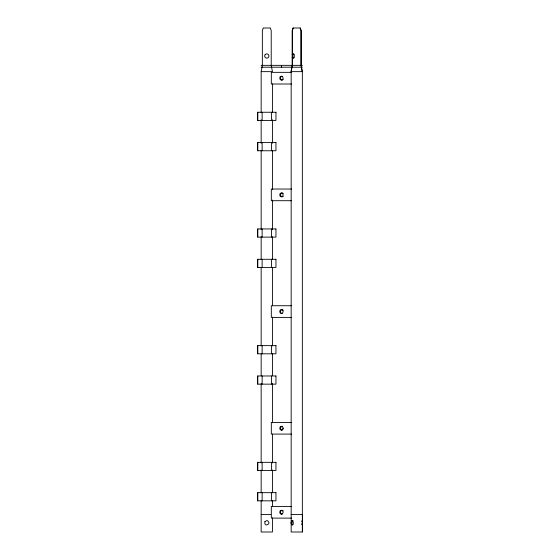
<?xml version="1.0" encoding="UTF-8"?>
<svg xmlns="http://www.w3.org/2000/svg" width="560" height="560" viewBox="0 0 560 560"><rect width="100%" height="100%" fill="white"/><g stroke="black" fill="none" stroke-linecap="round" stroke-linejoin="round"><path stroke-width="0.84" d="M291.165 514.493L302.4 514.493L302.4 532L291.165 532L291.165 71.645L292.355 65.345L292.355 30.667L293.195 28M291.165 522.935L291.515 520.877L292.614 520.877L293.37 522.781L293.153 523.88L291.872 524.979L291.165 522.935L291.578 524.685M300.314 28L301.147 30.667L301.147 65.345L302.344 71.645L302.344 532M302.344 71.645L291.025 71.645L292.215 65.345L292.215 30.667L293.055 28M300.181 28L301.021 30.667L301.021 65.345L302.211 71.645M302.344 522.935L301.994 524.685M291.228 522.627L291.578 520.877M302.4 522.935L302.05 524.685M292.215 54.754L292.761 53.788L293.804 54.439L294.448 56.007L293.804 57.575L292.761 58.226L292.215 57.26M261.156 112.7L261.156 71.645L262.353 65.345L262.353 30.667L263.2 28M283.339 196.273L282.114 196.854L280.903 196.273L280.399 194.873L280.91 193.466L282.128 192.885L283.339 193.466M282.128 430.241L280.903 429.66L280.399 428.26L280.903 426.86L282.128 426.279M280.406 428.26L280.91 426.86M282.632 429.66L283.136 428.26L282.632 426.86L281.428 426.279L280.21 426.86L279.706 428.26L280.21 429.66L281.428 430.241L282.639 429.66L283.143 428.26M294.28 57.617L293.307 58.226L292.845 57.617L292.852 54.439L293.307 53.788L294.28 54.39M282.128 76.195L280.91 76.776L280.399 78.176L280.91 79.583L282.128 80.164L283.339 79.583M293.216 524.685L292.481 524.979L291.858 523.894L292.117 520.877L293.216 520.877M263.711 28L269.871 28M293.559 28L299.81 28M261.156 65.345L302.386 65.345M261.156 67.207L302.386 67.207M261.156 71.645L272.426 71.645L271.222 65.345L271.222 30.667L270.382 28M291.529 72.345L271.32 72.345L271.32 84.014L291.529 84.014M291.529 189.035L271.32 189.035L271.32 200.704L291.529 200.704M291.529 305.732L271.32 305.732L271.32 317.401L291.529 317.401M291.529 422.422L271.32 422.422L271.32 434.091L291.529 434.091M291.529 506.443L271.32 506.443L271.32 518.112L291.529 518.112M261.156 514.493L270.774 514.493M283.339 310.163L282.114 309.582L280.903 310.163L280.399 311.563L280.91 312.97L282.128 313.551M283.339 510.874L282.114 510.293L280.903 510.874L280.399 512.281L280.91 513.681L282.128 514.262M280.406 194.873L280.91 196.273M302.05 520.877L302.4 522.627M301.994 520.877L302.344 522.627M281.512 65.345L281.512 67.207M272.426 83.874L272.426 112.7M272.426 119.686L272.426 143.269M272.426 150.255L272.426 189.56M272.426 200.046L272.426 229.74M272.426 236.733L272.426 259.441M272.426 267.302L272.426 305.732M272.426 317.093L272.426 345.912M272.426 353.773L272.426 375.613M272.426 383.474L272.426 422.779M272.426 434.133L272.426 462.959M272.426 469.952L272.426 492.66M272.426 500.521L272.426 506.632M272.426 517.832L272.426 532L261.156 532L261.156 500.521M271.432 112.252L271.432 120.421M271.432 142.59L271.432 150.759M271.432 228.949L271.432 237.118M271.432 259.287L271.432 267.456M271.432 345.639L271.432 353.808M271.432 375.984L271.432 384.146M271.432 462.336L271.432 470.505M271.432 492.674L271.432 500.843M262.129 112.252L262.129 120.421M262.129 142.59L262.129 150.759M262.129 228.949L262.129 237.118M262.129 259.287L262.129 267.456M262.129 345.639L262.129 353.808M262.129 375.984L262.129 384.146M262.129 462.336L262.129 470.505M262.129 492.674L262.129 500.843M261.156 119.686L261.156 143.269M261.156 150.255L261.156 229.74M261.156 236.733L261.156 259.441M261.156 267.302L261.156 345.912M261.156 353.773L261.156 375.613M261.156 383.474L261.156 462.959M261.156 469.952L261.156 492.66M257.824 112.252L257.796 120.421M257.824 142.59L257.796 150.759M257.824 228.949L257.796 237.118M257.824 259.287L257.796 267.456M257.824 345.639L257.796 353.808M257.824 375.984L257.796 384.146M257.824 462.336L257.796 470.505M257.824 492.674L257.796 500.843M264.887 521.682L264.887 523.88L265.692 524.685L266.791 524.979L268.695 523.88L268.989 522.781L267.89 520.877L266.791 520.583L264.887 521.682M280.21 76.776L279.706 78.176L280.21 79.583L281.428 80.164L282.639 79.583L283.143 78.176L282.632 76.776L281.428 76.195L280.21 76.776M280.21 193.466L279.706 194.873L280.21 196.273L281.428 196.854L282.639 196.273L283.143 194.873L282.632 193.466L281.414 192.885L280.21 193.466M280.21 310.163L279.706 311.563L280.21 312.97L281.428 313.551L282.639 312.97L283.143 311.563L282.632 310.163L281.414 309.582L280.203 310.163M280.21 510.874L279.706 512.281L280.21 513.681L281.428 514.262L282.639 513.681L283.143 512.281L282.632 510.874L281.414 510.293L280.21 510.874M265.223 54.439L264.572 56.007L265.223 57.575L266.791 58.226L268.359 57.575L269.01 56.007L268.359 54.439L266.791 53.788L265.223 54.439M275.954 112.252L257.6 112.252L257.6 120.421L275.954 120.421L275.954 112.252M275.954 142.59L257.6 142.59L257.6 150.759L275.954 150.759L275.954 142.59M275.954 228.949L257.6 228.949L257.6 237.118L275.954 237.118L275.954 228.949M275.954 259.287L257.6 259.287L257.6 267.456L275.954 267.456L275.954 259.287M275.954 345.639L257.6 345.639L257.6 353.808L275.954 353.808L275.954 345.639M275.954 375.984L257.6 375.984L257.6 384.146L275.954 384.146L275.954 375.984M275.954 462.336L257.6 462.336L257.6 470.505L275.954 470.505L275.954 462.336M275.954 492.674L257.6 492.674L257.6 500.843L275.954 500.843L275.954 492.674"/></g></svg>
